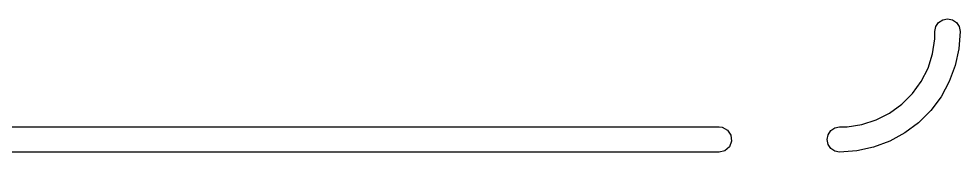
# Model space of a CAD drawing. Extents: x 111.7 to 146, y -119.8 to -70.8.
# Drawn here: x 126.16 to 139.24, y -101.72 to -99.87 of the extents above; entities that cross this region are included whole.
import ezdxf

# ---------------------------------------------------------------- set-up
doc = ezdxf.new("R2010")
doc.units = 0
doc.layers.add('BLACK', color=7, linetype='CONTINUOUS')

msp = doc.modelspace()

# ---------------------------------------------------------------- linework, layer by layer
at = {"layer": 'BLACK', "linetype": 'CONTINUOUS'}
for p, q in [((138.903, -99.9822), (138.941, -99.9254)), ((138.941, -99.9254), (138.998, -99.8875)), ((138.998, -99.8875), (139.065, -99.8742)), ((139.065, -99.8742), (139.132, -99.8875)), ((139.132, -99.8875), (139.189, -99.9255)), ((139.189, -99.9255), (139.227, -99.9822)), ((138.89, -100.049), (138.903, -99.9822)), ((138.89, -100.153), (138.89, -100.049)), ((139.24, -100.049), (139.223, -100.288)), ((139.227, -99.9822), (139.24, -100.049)), ((138.857, -100.359), (138.89, -100.153)), ((139.223, -100.288), (139.172, -100.521)), ((138.793, -100.558), (138.857, -100.359)), ((138.698, -100.744), (138.793, -100.558)), ((139.172, -100.521), (139.089, -100.745)), ((138.576, -100.912), (138.698, -100.744)), ((139.089, -100.745), (138.974, -100.955)), ((138.428, -101.06), (138.576, -100.912)), ((138.974, -100.955), (138.831, -101.146)), ((138.259, -101.182), (138.428, -101.06)), ((138.074, -101.277), (138.259, -101.182)), ((138.831, -101.146), (138.662, -101.315)), ((111.862, -101.374), (135.89, -101.374)), ((135.89, -101.374), (135.932, -101.379)), ((135.932, -101.379), (136.006, -101.418)), ((137.441, -101.425), (137.498, -101.388)), ((137.498, -101.388), (137.565, -101.374)), ((137.565, -101.374), (137.669, -101.374)), ((137.669, -101.374), (137.875, -101.342)), ((137.875, -101.342), (138.074, -101.277)), ((138.662, -101.315), (138.471, -101.458)), ((136.006, -101.418), (136.054, -101.487)), ((136.054, -101.487), (136.064, -101.57)), ((137.39, -101.549), (137.403, -101.482)), ((137.403, -101.482), (137.441, -101.425)), ((138.471, -101.458), (138.261, -101.573)), ((136.034, -101.649), (135.971, -101.704)), ((136.064, -101.57), (136.034, -101.649)), ((137.403, -101.616), (137.39, -101.549)), ((137.441, -101.673), (137.403, -101.616)), ((138.037, -101.656), (137.803, -101.707)), ((138.261, -101.573), (138.037, -101.656)), ((135.89, -101.724), (111.862, -101.724)), ((135.971, -101.704), (135.89, -101.724)), ((137.498, -101.711), (137.441, -101.673)), ((137.565, -101.724), (137.498, -101.711)), ((137.803, -101.707), (137.565, -101.724))]:
    msp.add_line(p, q, dxfattribs=at)

doc.saveas('drawing.dxf')
